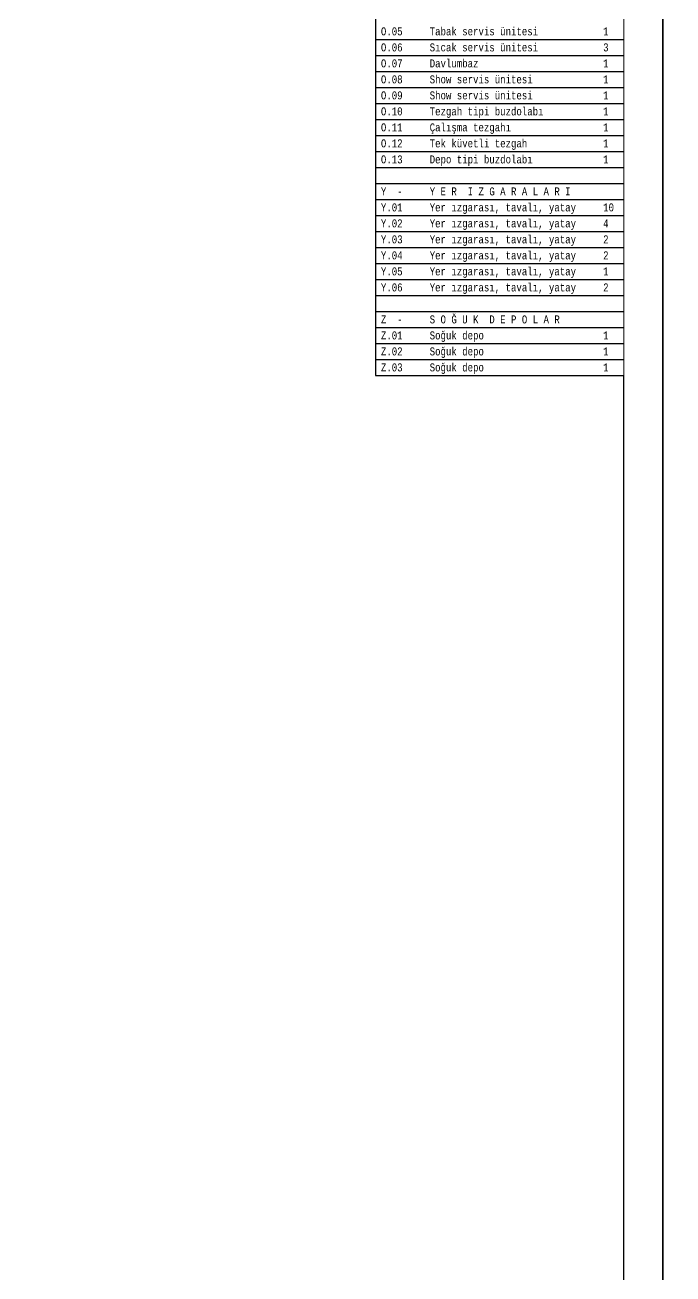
# Model space of a CAD drawing. Header units: millimetres. Extents: x 1443065 to 1517367, y 3763150 to 3779068.
# Drawn here: x 1493732 to 1495369, y 3765769 to 3768924 of the extents above; entities that cross this region are included whole.
import ezdxf

# ---------------------------------------------------------------- set-up
doc = ezdxf.new("R2010")
doc.units = ezdxf.units.MM
doc.set_wipeout_variables(frame=1)
for name, color, linetype in [('BL-O', 43, 'Continuous'), ('BL-Y', 144, 'Continuous'), ('BL-Z', 117, 'Continuous'), ('m-YAZ_pafta', 7, 'Continuous')]:
    doc.layers.add(name, color=color, linetype=linetype)
doc.layers.add('DUVAR', color=2, linetype='Continuous', lineweight=35)
doc.styles.add('antet', font='monos.ttf', dxfattribs={"width": 0.8})

msp = doc.modelspace()

# ---------------------------------------------------------------- linework, layer by layer
at = {"layer": 'm-YAZ_pafta'}
for points in [[(1484332.1, 3773149.7), (1495343.9, 3773149.7), (1495343.9, 3763149.7), (1484332.1, 3763149.7)], [(1495343.9, 3773149.7), (1506355.6, 3773149.7), (1506355.6, 3763149.7), (1495343.9, 3763149.7)], [(1484432.1, 3773049.7), (1495243.9, 3773049.7), (1495243.9, 3763249.7), (1484432.1, 3763249.7)], [(1484432.1, 3773049.7), (1495243.9, 3773049.7), (1495243.9, 3763249.7), (1484432.1, 3763249.7)]]:
    msp.add_lwpolyline(points, close=True, dxfattribs=at)

# ---------------------------------------------------------------- next in the draw order: wipeouts: each hides what was drawn before it
msp.add_wipeout([(1494617.5, 3773049.7), (1495243.9, 3773049.7), (1495243.9, 3768038.5), (1494617.5, 3768038.5)]).dxf.layer = 'DUVAR'

# ---------------------------------------------------------------- next in the draw order: linework, layer by layer
at = {"layer": 'BL-O'}
for points in [[(1494617.5, 3768887.2), (1495243.9, 3768887.2)], [(1494617.5, 3768846.7), (1495243.9, 3768846.7)], [(1494617.5, 3768806.3), (1495243.9, 3768806.3)], [(1494617.5, 3768765.9), (1495243.9, 3768765.9)], [(1494617.5, 3768725.5), (1495243.9, 3768725.5)], [(1494617.5, 3768685.1), (1495243.9, 3768685.1)], [(1494617.5, 3768644.7), (1495243.9, 3768644.7)], [(1494617.5, 3768604.3), (1495243.9, 3768604.3)], [(1494617.5, 3768563.8), (1495243.9, 3768563.8)], [(1494617.5, 3768523.4), (1495243.9, 3768523.4)]]:
    msp.add_lwpolyline(points, dxfattribs=at)
at = {"layer": 'BL-Y'}
for points in [[(1494617.5, 3768483), (1495243.9, 3768483)], [(1494617.5, 3768442.6), (1495243.9, 3768442.6)], [(1494617.5, 3768402.2), (1495243.9, 3768402.2)], [(1494617.5, 3768361.8), (1495243.9, 3768361.8)], [(1494617.5, 3768321.4), (1495243.9, 3768321.4)], [(1494617.5, 3768281), (1495243.9, 3768281)], [(1494617.5, 3768240.5), (1495243.9, 3768240.5)], [(1494617.5, 3768200.1), (1495243.9, 3768200.1)]]:
    msp.add_lwpolyline(points, dxfattribs=at)
at = {"layer": 'BL-Z'}
msp.add_line((1494617.5, 3773049.7), (1494617.5, 3768038.5), dxfattribs=at)
for points in [[(1494617.5, 3768159.7), (1495243.9, 3768159.7)], [(1494617.5, 3768119.3), (1495243.9, 3768119.3)], [(1494617.5, 3768078.9), (1495243.9, 3768078.9)], [(1494617.5, 3768038.5), (1495243.9, 3768038.5)]]:
    msp.add_lwpolyline(points, dxfattribs=at)

# ---------------------------------------------------------------- next in the draw order: texts
at = {"layer": 'BL-O', "style": 'antet', "width": 0.8}
for s, p in [(' O.05     Tabak servis ünitesi            1', (1494617.5, 3768897.3)), (' O.06     Sıcak servis ünitesi            3', (1494617.5, 3768856.8)), (' O.07     Davlumbaz                       1', (1494617.5, 3768816.4)), (' O.08     Show servis ünitesi             1', (1494617.5, 3768776)), (' O.09     Show servis ünitesi             1', (1494617.5, 3768735.6)), (' O.10     Tezgah tipi buzdolabı           1', (1494617.5, 3768695.2)), (' O.11     Çalışma tezgahı                 1', (1494617.5, 3768654.8)), (' O.12     Tek küvetli tezgah              1', (1494617.5, 3768614.4)), (' O.13     Depo tipi buzdolabı             1', (1494617.5, 3768573.9))]:
    msp.add_text(s, height=20.207, dxfattribs=at).set_placement(p)
at = {"layer": 'BL-Y', "style": 'antet', "width": 0.8}
for s, p in [(' Y  -     Y E R  I Z G A R A L A R I', (1494617.5, 3768493.1)), (' Y.01     Yer ızgarası, tavalı, yatay     10', (1494617.5, 3768452.7)), (' Y.02     Yer ızgarası, tavalı, yatay     4', (1494617.5, 3768412.3)), (' Y.03     Yer ızgarası, tavalı, yatay     2', (1494617.5, 3768371.9)), (' Y.04     Yer ızgarası, tavalı, yatay     2', (1494617.5, 3768331.5)), (' Y.05     Yer ızgarası, tavalı, yatay     1', (1494617.5, 3768291.1)), (' Y.06     Yer ızgarası, tavalı, yatay     2', (1494617.5, 3768250.6))]:
    msp.add_text(s, height=20.207, dxfattribs=at).set_placement(p)
at = {"layer": 'BL-Z', "style": 'antet', "width": 0.8}
for s, p in [(' Z  -     S O Ğ U K  D E P O L A R', (1494617.5, 3768169.8)), (' Z.01     Soğuk depo                      1', (1494617.5, 3768129.4)), (' Z.02     Soğuk depo                      1', (1494617.5, 3768089)), (' Z.03     Soğuk depo                      1', (1494617.5, 3768048.6))]:
    msp.add_text(s, height=20.207, dxfattribs=at).set_placement(p)

doc.saveas('drawing.dxf')
